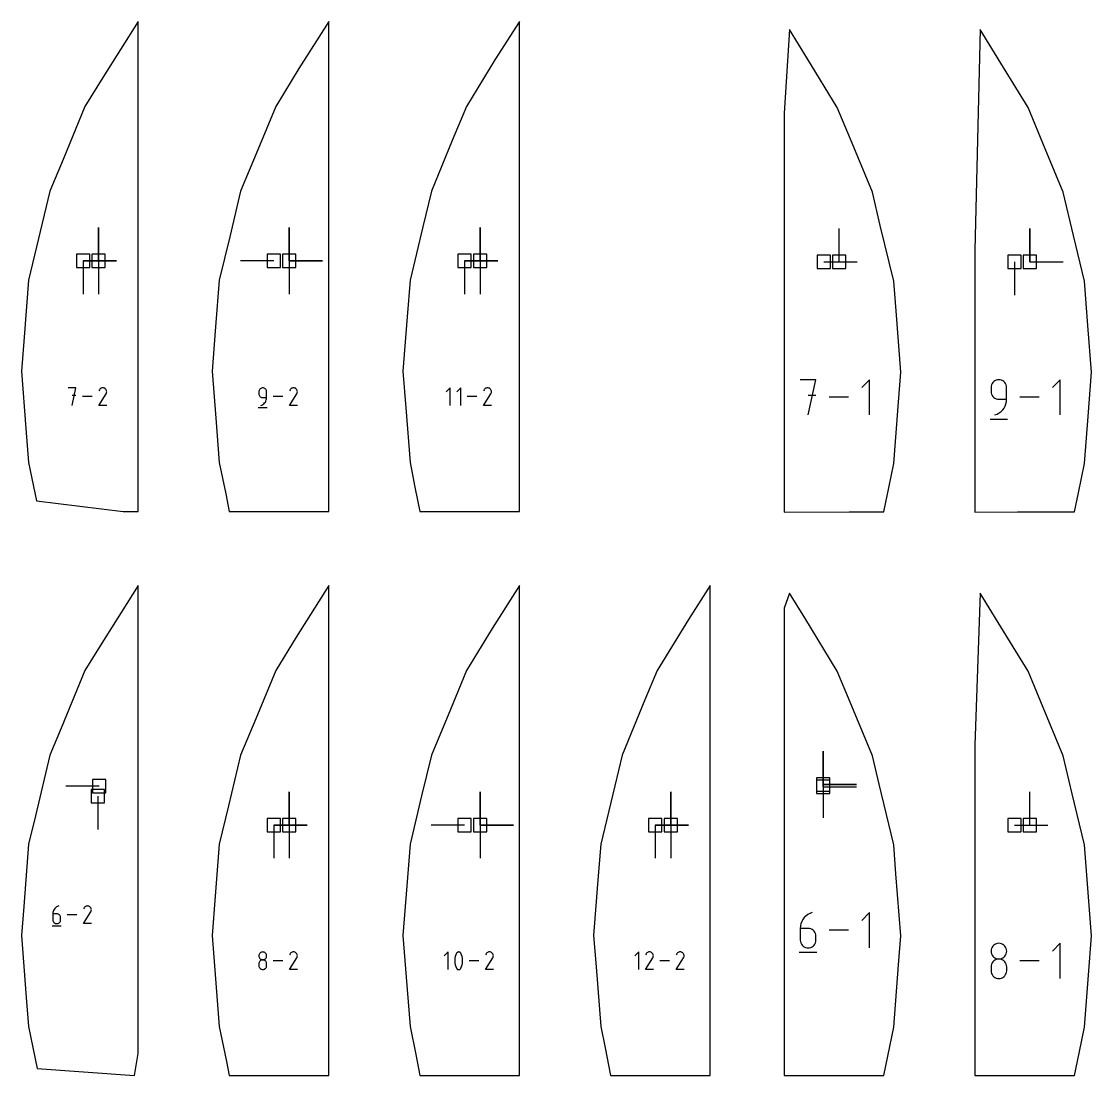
# Model space of a CAD drawing. Extents: x 0 to 800, y 0 to 1000.
# Drawn here: x 547.33 to 593.2, y 835.03 to 880.23 of the extents above; entities that cross this region are included whole.
import ezdxf

# ---------------------------------------------------------------- set-up
doc = ezdxf.new("R2010")
doc.units = 0
doc.header["$MEASUREMENT"] = 0
for name, color, linetype in [('annotation', 7, 'Continuous'), ('boundary', 7, 'Continuous'), ('hole', 7, 'Continuous')]:
    doc.layers.add(name, color=color, linetype=linetype)

msp = doc.modelspace()

# ---------------------------------------------------------------- linework, layer by layer
at = {"layer": 'annotation', "color": 1}
for p, q in [((550.635889, 869.961168), (550.635889, 871.389918)), ((550.635889, 869.961168), (550.635889, 871.389918)), ((550.635889, 871.389918), (550.635889, 869.961168)), ((558.81089, 869.961168), (558.81089, 871.389918)), ((558.81089, 869.961168), (558.81089, 871.389918)), ((558.81089, 871.389918), (558.81089, 869.961168)), ((558.81089, 869.961168), (558.81089, 871.389918)), ((558.81089, 871.389918), (558.81089, 869.961168)), ((566.985891, 869.961168), (566.985891, 871.389918)), ((566.985891, 869.961168), (566.985891, 871.389918)), ((566.985891, 871.389918), (566.985891, 869.961168)), ((582.383392, 869.926345), (582.383392, 871.355095)), ((590.558393, 869.926345), (590.558393, 871.355095)), ((590.558393, 869.926345), (590.558393, 871.355095)), ((590.558393, 871.355095), (590.558393, 869.926345)), ((549.969639, 869.961168), (551.398389, 869.961168)), ((549.969639, 869.961168), (551.398389, 869.961168)), ((551.398389, 869.961168), (549.969639, 869.961168)), ((549.969639, 869.961168), (549.969639, 868.532418)), ((550.635889, 869.961168), (550.635889, 868.532418)), ((558.14464, 869.961168), (556.71589, 869.961168)), ((558.81089, 869.961168), (560.23964, 869.961168)), ((558.81089, 869.961168), (560.23964, 869.961168)), ((560.23964, 869.961168), (558.81089, 869.961168)), ((558.81089, 869.961168), (558.81089, 868.532418)), ((566.31964, 869.961168), (567.74839, 869.961168)), ((566.31964, 869.961168), (567.74839, 869.961168)), ((567.74839, 869.961168), (566.31964, 869.961168)), ((566.31964, 869.961168), (566.31964, 868.532418)), ((566.985891, 869.961168), (566.985891, 868.532418)), ((581.717142, 869.926345), (583.145892, 869.926345)), ((589.892142, 869.926345), (589.892142, 868.497595)), ((590.558393, 869.926345), (591.987143, 869.926345)), ((581.386359, 864.868021), (580.714258, 864.868021)), ((581.050356, 863.356625), (581.386359, 864.868021)), ((583.682408, 864.868021), (583.346406, 864.531924)), ((583.682408, 863.356625), (583.682408, 864.868021)), ((588.968686, 864.748412), (588.935537, 864.7015)), ((589.009166, 864.788932), (588.968686, 864.748412)), ((589.05602, 864.822105), (589.009166, 864.788932)), ((589.108291, 864.846979), (589.05602, 864.822105)), ((589.165024, 864.862602), (589.108291, 864.846979)), ((589.225262, 864.868021), (589.165024, 864.862602)), ((589.285625, 864.862602), (589.225262, 864.868021)), ((589.225262, 864.868021), (589.225262, 864.868021)), ((589.342424, 864.846979), (589.285625, 864.862602)), ((589.394715, 864.822105), (589.342424, 864.846979)), ((589.441553, 864.788932), (589.394715, 864.822105)), ((589.481993, 864.748412), (589.441553, 864.788932)), ((589.515092, 864.7015), (589.481993, 864.748412)), ((591.856983, 864.868021), (591.52098, 864.531924)), ((591.856983, 863.356625), (591.856983, 864.868021)), ((549.664379, 864.519247), (549.327957, 864.519247)), ((549.496191, 863.762713), (549.664379, 864.519247)), ((550.668055, 864.435123), (550.645994, 864.392804)), ((550.685563, 864.459949), (550.668055, 864.435123)), ((550.706567, 864.480673), (550.685563, 864.459949)), ((550.730431, 864.497128), (550.706567, 864.480673)), ((550.756515, 864.50915), (550.730431, 864.497128)), ((550.784179, 864.516572), (550.756515, 864.50915)), ((550.812786, 864.519228), (550.784179, 864.516572)), ((550.841696, 864.516952), (550.812786, 864.519228)), ((550.870271, 864.509579), (550.841696, 864.516952)), ((550.897871, 864.496942), (550.870271, 864.509579)), ((550.922557, 864.479413), (550.897871, 864.496942)), ((550.897871, 864.496942), (550.897871, 864.496942)), ((550.943197, 864.458378), (550.922557, 864.479413)), ((550.959608, 864.434482), (550.943197, 864.458378)), ((550.958979, 864.267126), (550.971798, 864.29465)), ((550.971606, 864.408369), (550.959608, 864.434482)), ((550.979007, 864.380685), (550.971606, 864.408369)), ((550.971798, 864.29465), (550.979287, 864.323181)), ((550.981629, 864.352074), (550.979007, 864.380685)), ((550.979287, 864.323181), (550.981629, 864.352074)), ((557.50586, 864.381235), (557.503147, 864.351012)), ((557.503147, 864.351012), (557.503147, 864.266895)), ((557.513678, 864.409688), (557.50586, 864.381235)), ((557.526122, 864.435894), (557.513678, 864.409688)), ((557.542715, 864.459376), (557.526122, 864.435894)), ((557.562977, 864.479658), (557.542715, 864.459376)), ((557.58643, 864.496263), (557.562977, 864.479658)), ((557.612595, 864.508714), (557.58643, 864.496263)), ((557.640992, 864.516534), (557.612595, 864.508714)), ((557.671145, 864.519247), (557.640992, 864.516534)), ((557.701359, 864.516534), (557.671145, 864.519247)), ((557.671145, 864.519247), (557.671145, 864.519247)), ((557.72979, 864.508714), (557.701359, 864.516534)), ((557.755965, 864.496263), (557.72979, 864.508714)), ((557.77941, 864.479658), (557.755965, 864.496263)), ((557.799652, 864.459376), (557.77941, 864.479658)), ((557.81622, 864.435894), (557.799652, 864.459376)), ((557.828639, 864.409688), (557.81622, 864.435894)), ((557.836438, 864.381235), (557.828639, 864.409688)), ((557.839142, 864.351012), (557.836438, 864.381235)), ((557.839142, 864.098708), (557.839142, 864.351012)), ((557.839142, 864.351012), (557.839142, 864.351012)), ((558.842842, 864.435123), (558.820781, 864.392804)), ((558.86035, 864.459949), (558.842842, 864.435123)), ((558.881355, 864.480673), (558.86035, 864.459949)), ((558.905218, 864.497128), (558.881355, 864.480673)), ((558.931302, 864.50915), (558.905218, 864.497128)), ((558.958966, 864.516572), (558.931302, 864.50915)), ((558.987573, 864.519228), (558.958966, 864.516572)), ((559.016483, 864.516952), (558.987573, 864.519228)), ((559.045058, 864.509579), (559.016483, 864.516952)), ((559.072659, 864.496942), (559.045058, 864.509579)), ((559.097344, 864.479413), (559.072659, 864.496942)), ((559.072659, 864.496942), (559.072659, 864.496942)), ((559.117984, 864.458378), (559.097344, 864.479413)), ((559.134395, 864.434482), (559.117984, 864.458378)), ((559.133766, 864.267126), (559.146585, 864.29465)), ((559.146393, 864.408369), (559.134395, 864.434482)), ((559.153794, 864.380685), (559.146393, 864.408369)), ((559.146585, 864.29465), (559.154074, 864.323181)), ((559.156416, 864.352074), (559.153794, 864.380685)), ((559.154074, 864.323181), (559.156416, 864.352074)), ((565.704366, 864.519247), (565.536179, 864.351012)), ((565.704366, 863.762713), (565.704366, 864.519247)), ((566.156254, 864.519247), (565.988067, 864.351012)), ((566.156254, 863.762713), (566.156254, 864.519247)), ((567.159883, 864.435123), (567.137822, 864.392804)), ((567.17739, 864.459949), (567.159883, 864.435123)), ((567.198395, 864.480673), (567.17739, 864.459949)), ((567.222259, 864.497128), (567.198395, 864.480673)), ((567.248342, 864.50915), (567.222259, 864.497128)), ((567.276007, 864.516572), (567.248342, 864.50915)), ((567.304614, 864.519228), (567.276007, 864.516572)), ((567.333524, 864.516952), (567.304614, 864.519228)), ((567.362099, 864.509579), (567.333524, 864.516952)), ((567.389699, 864.496942), (567.362099, 864.509579)), ((567.414385, 864.479413), (567.389699, 864.496942)), ((567.389699, 864.496942), (567.389699, 864.496942)), ((567.435025, 864.458378), (567.414385, 864.479413)), ((567.451435, 864.434482), (567.435025, 864.458378)), ((567.450806, 864.267126), (567.463626, 864.29465)), ((567.463433, 864.408369), (567.451435, 864.434482)), ((567.470835, 864.380685), (567.463433, 864.408369)), ((567.463626, 864.29465), (567.471114, 864.323181)), ((567.473456, 864.352074), (567.470835, 864.380685)), ((567.471114, 864.323181), (567.473456, 864.352074)), ((588.895057, 864.592303), (588.889638, 864.531924)), ((588.889638, 864.531924), (588.889638, 864.363875)), ((588.889638, 864.363875), (588.889638, 864.363875)), ((588.889638, 864.363875), (588.895057, 864.303499)), ((588.910676, 864.649146), (588.895057, 864.592303)), ((588.895057, 864.303499), (588.910676, 864.246665)), ((588.935537, 864.7015), (588.910676, 864.649146)), ((589.539903, 864.649146), (589.515092, 864.7015)), ((589.555482, 864.592303), (589.539903, 864.649146)), ((589.560885, 864.531924), (589.555482, 864.592303)), ((589.560885, 864.027872), (589.560885, 864.531924)), ((589.560885, 864.531924), (589.560885, 864.531924)), ((549.664379, 864.18235), (549.496191, 864.18235)), ((550.361833, 864.14098), (549.948174, 864.14098)), ((550.64552, 863.762707), (550.95599, 864.262524)), ((550.95599, 864.262524), (550.956361, 864.262983)), ((550.95599, 864.262524), (550.95599, 864.262524)), ((550.956361, 864.262983), (550.956717, 864.263446)), ((550.956717, 864.263446), (550.95706, 864.263917)), ((550.95706, 864.263917), (550.957392, 864.2644)), ((550.957392, 864.2644), (550.957717, 864.264898)), ((550.957717, 864.264898), (550.958035, 864.265416)), ((550.958035, 864.265416), (550.95835, 864.265957)), ((550.95835, 864.265957), (550.958664, 864.266526)), ((550.958664, 864.266526), (550.958979, 864.267126)), ((550.958979, 864.267126), (550.958979, 864.267126)), ((557.503147, 864.266895), (557.503147, 864.266895)), ((557.503147, 864.266895), (557.50586, 864.236673)), ((557.50586, 864.236673), (557.513678, 864.208225)), ((557.513678, 864.208225), (557.526122, 864.182025)), ((557.526122, 864.182025), (557.542715, 864.15855)), ((557.542715, 864.15855), (557.562977, 864.138276)), ((557.562977, 864.138276), (557.58643, 864.121679)), ((557.58643, 864.121679), (557.612595, 864.109234)), ((557.612595, 864.109234), (557.640992, 864.101419)), ((557.640992, 864.101419), (557.671145, 864.098708)), ((557.671145, 864.098708), (557.839142, 864.098708)), ((557.679214, 863.804815), (557.71891, 863.834693)), ((557.71891, 863.834693), (557.753749, 863.869635)), ((557.753749, 863.869635), (557.783275, 863.909023)), ((557.783275, 863.909023), (557.807033, 863.952241)), ((557.807033, 863.952241), (557.824568, 863.998672)), ((557.824568, 863.998672), (557.835423, 864.0477)), ((557.835423, 864.0477), (557.839142, 864.098708)), ((558.536621, 864.14098), (558.122961, 864.14098)), ((558.820307, 863.762707), (559.130777, 864.262524)), ((559.130777, 864.262524), (559.131148, 864.262983)), ((559.130777, 864.262524), (559.130777, 864.262524)), ((559.131148, 864.262983), (559.131504, 864.263446)), ((559.131504, 864.263446), (559.131847, 864.263917)), ((559.131847, 864.263917), (559.132179, 864.2644)), ((559.132179, 864.2644), (559.132504, 864.264898)), ((559.132504, 864.264898), (559.132822, 864.265416)), ((559.132822, 864.265416), (559.133137, 864.265957)), ((559.133137, 864.265957), (559.133451, 864.266526)), ((559.133451, 864.266526), (559.133766, 864.267126)), ((559.133766, 864.267126), (559.133766, 864.267126)), ((566.853661, 864.14098), (566.440001, 864.14098)), ((567.137347, 863.762707), (567.447817, 864.262524)), ((567.447817, 864.262524), (567.448189, 864.262983)), ((567.447817, 864.262524), (567.447817, 864.262524)), ((567.448189, 864.262983), (567.448544, 864.263446)), ((567.448544, 864.263446), (567.448887, 864.263917)), ((567.448887, 864.263917), (567.44922, 864.2644)), ((567.44922, 864.2644), (567.449544, 864.264898)), ((567.449544, 864.264898), (567.449863, 864.265416)), ((567.449863, 864.265416), (567.450178, 864.265957)), ((567.450178, 864.265957), (567.450491, 864.266526)), ((567.450491, 864.266526), (567.450806, 864.267126)), ((567.450806, 864.267126), (567.450806, 864.267126)), ((581.386359, 864.194973), (581.050356, 864.194973)), ((582.779727, 864.112323), (581.953322, 864.112323)), ((588.910676, 864.246665), (588.935537, 864.194324)), ((588.935537, 864.194324), (588.968686, 864.147426)), ((588.968686, 864.147426), (589.009166, 864.106923)), ((589.009166, 864.106923), (589.05602, 864.073765)), ((589.05602, 864.073765), (589.108291, 864.048903)), ((589.108291, 864.048903), (589.165024, 864.033289)), ((589.165024, 864.033289), (589.225262, 864.027872)), ((589.225262, 864.027872), (589.560885, 864.027872)), ((589.496739, 863.735262), (589.531769, 863.828022)), ((589.531769, 863.828022), (589.553455, 863.925969)), ((589.553455, 863.925969), (589.560885, 864.027872)), ((590.954301, 864.112323), (590.127896, 864.112323)), ((550.981514, 863.762707), (550.64552, 863.762707)), ((557.482154, 863.668146), (557.86042, 863.668146)), ((557.587075, 863.762713), (557.635117, 863.780616)), ((557.587075, 863.762713), (557.587075, 863.762713)), ((557.635117, 863.780616), (557.679214, 863.804815)), ((559.156301, 863.762707), (558.820307, 863.762707)), ((567.473342, 863.762707), (567.137347, 863.762707)), ((589.057308, 863.356625), (589.153286, 863.392392)), ((589.153286, 863.392392), (589.241383, 863.440736)), ((589.241383, 863.440736), (589.320686, 863.500427)), ((589.320686, 863.500427), (589.390287, 863.570233)), ((589.390287, 863.570233), (589.449275, 863.648922)), ((589.449275, 863.648922), (589.496739, 863.735262)), ((588.847697, 863.167701), (589.603395, 863.167701)), ((589.057308, 863.356625), (589.057308, 863.356625)), ((581.693392, 847.511726), (581.693392, 848.940476)), ((581.693392, 847.511726), (581.693392, 848.940476)), ((581.693392, 848.940476), (581.693392, 847.511726)), ((581.693392, 847.511726), (581.693392, 848.940476)), ((581.693392, 848.940476), (581.693392, 847.511726)), ((581.693392, 847.416476), (581.693392, 848.845226)), ((581.693392, 847.416476), (581.693392, 848.845226)), ((581.693392, 848.845226), (581.693392, 847.416476)), ((550.659639, 847.439692), (549.230889, 847.439692)), ((581.693392, 847.511726), (583.122142, 847.511726)), ((581.693392, 847.511726), (583.122142, 847.511726)), ((583.122142, 847.511726), (581.693392, 847.511726)), ((581.693392, 847.511726), (581.693392, 846.082976)), ((581.693392, 847.416476), (583.122142, 847.416476)), ((550.607014, 847.011067), (550.607014, 845.582317)), ((558.81089, 845.773442), (558.81089, 847.202192)), ((558.81089, 845.773442), (558.81089, 847.202192)), ((558.81089, 847.202192), (558.81089, 845.773442)), ((566.985891, 845.773442), (566.985891, 847.202192)), ((566.985891, 845.773442), (566.985891, 847.202192)), ((566.985891, 847.202192), (566.985891, 845.773442)), ((566.985891, 845.773442), (566.985891, 847.202192)), ((566.985891, 847.202192), (566.985891, 845.773442)), ((575.160891, 845.773442), (575.160891, 847.202192)), ((575.160891, 845.773442), (575.160891, 847.202192)), ((575.160891, 847.202192), (575.160891, 845.773442)), ((590.558393, 845.761834), (590.558393, 847.190584)), ((558.14464, 845.773442), (558.144639, 844.344692)), ((558.14464, 845.773442), (559.57339, 845.773442)), ((558.14464, 845.773442), (559.57339, 845.773442)), ((559.57339, 845.773442), (558.14464, 845.773442)), ((558.81089, 845.773442), (558.81089, 844.344692)), ((566.31964, 845.773442), (564.89089, 845.773442)), ((566.985891, 845.773442), (568.414641, 845.773442)), ((566.985891, 845.773442), (568.414641, 845.773442)), ((568.414641, 845.773442), (566.985891, 845.773442)), ((566.985891, 845.773442), (566.985891, 844.344692)), ((574.494641, 845.773442), (575.923391, 845.773442)), ((574.494641, 845.773442), (575.923391, 845.773442)), ((575.923391, 845.773442), (574.494641, 845.773442)), ((574.494641, 845.773442), (574.494641, 844.344692)), ((575.160891, 845.773442), (575.160891, 844.344692)), ((589.892142, 845.761834), (591.320892, 845.761834)), ((548.875706, 842.283616), (548.831543, 842.259303)), ((548.923833, 842.301661), (548.875706, 842.283616)), ((548.923833, 842.301661), (548.923833, 842.301661)), ((550.073504, 842.279542), (550.049641, 842.263086)), ((550.099588, 842.291564), (550.073504, 842.279542)), ((550.127252, 842.298986), (550.099588, 842.291564)), ((550.155859, 842.301642), (550.127252, 842.298986)), ((550.184769, 842.299366), (550.155859, 842.301642)), ((550.213344, 842.291993), (550.184769, 842.299366)), ((550.240945, 842.279356), (550.213344, 842.291993)), ((550.26563, 842.261827), (550.240945, 842.279356)), ((550.240945, 842.279356), (550.240945, 842.279356)), ((548.675201, 842.0159), (548.671481, 841.964764)), ((548.671481, 841.964764), (548.671481, 841.713314)), ((548.839478, 841.964764), (548.671481, 841.964764)), ((548.686058, 842.065031), (548.675201, 842.0159)), ((548.7036, 842.111549), (548.686058, 842.065031)), ((548.727373, 842.154844), (548.7036, 842.111549)), ((548.756923, 842.194308), (548.727373, 842.154844)), ((548.791797, 842.22933), (548.756923, 842.194308)), ((548.831543, 842.259303), (548.791797, 842.22933)), ((548.869693, 841.962068), (548.839478, 841.964764)), ((548.898124, 841.954291), (548.869693, 841.962068)), ((548.924298, 841.941904), (548.898124, 841.954291)), ((548.947743, 841.925374), (548.924298, 841.941904)), ((548.967986, 841.90517), (548.947743, 841.925374)), ((548.984553, 841.881763), (548.967986, 841.90517)), ((548.996973, 841.85562), (548.984553, 841.881763)), ((549.004771, 841.827211), (548.996973, 841.85562)), ((549.007476, 841.797004), (549.004771, 841.827211)), ((549.704907, 841.923394), (549.291247, 841.923394)), ((549.988593, 841.545121), (550.299063, 842.044938)), ((550.011128, 842.217537), (549.989067, 842.175217)), ((550.028636, 842.242363), (550.011128, 842.217537)), ((550.049641, 842.263086), (550.028636, 842.242363)), ((550.28627, 842.240792), (550.26563, 842.261827)), ((550.302681, 842.216896), (550.28627, 842.240792)), ((550.299063, 842.044938), (550.299434, 842.045397)), ((550.299063, 842.044938), (550.299063, 842.044938)), ((550.299434, 842.045397), (550.29979, 842.04586)), ((550.29979, 842.04586), (550.300133, 842.046331)), ((550.300133, 842.046331), (550.300465, 842.046814)), ((550.300465, 842.046814), (550.30079, 842.047312)), ((550.30079, 842.047312), (550.301108, 842.04783)), ((550.301108, 842.04783), (550.301423, 842.048371)), ((550.301423, 842.048371), (550.301737, 842.04894)), ((550.301737, 842.04894), (550.302052, 842.04954)), ((550.302052, 842.04954), (550.314871, 842.077064)), ((550.302052, 842.04954), (550.302052, 842.04954)), ((550.314679, 842.190783), (550.302681, 842.216896)), ((550.32208, 842.163099), (550.314679, 842.190783)), ((550.314871, 842.077064), (550.32236, 842.105595)), ((550.324702, 842.134488), (550.32208, 842.163099)), ((550.32236, 842.105595), (550.324702, 842.134488)), ((580.9551, 841.870986), (580.885428, 841.801018)), ((581.034503, 841.930864), (580.9551, 841.870986)), ((581.122731, 841.979437), (581.034503, 841.930864)), ((581.218879, 842.015486), (581.122731, 841.979437)), ((581.218879, 842.015486), (581.218879, 842.015486)), ((583.681982, 842.015486), (583.345979, 841.679389)), ((583.681982, 840.504091), (583.681982, 842.015486)), ((548.65044, 841.45056), (549.028706, 841.45056)), ((548.671481, 841.713314), (548.671481, 841.713314)), ((548.671481, 841.713314), (548.674193, 841.683093)), ((548.674193, 841.683093), (548.682011, 841.654644)), ((548.682011, 841.654644), (548.694456, 841.628445)), ((548.694456, 841.628445), (548.711048, 841.60497)), ((548.711048, 841.60497), (548.731311, 841.584695)), ((548.731311, 841.584695), (548.754763, 841.568098)), ((548.754763, 841.568098), (548.780928, 841.555654)), ((548.780928, 841.555654), (548.809326, 841.547838)), ((548.809326, 841.547838), (548.839478, 841.545127)), ((548.839478, 841.545127), (548.869693, 841.547838)), ((548.839478, 841.545127), (548.839478, 841.545127)), ((548.869693, 841.547838), (548.898124, 841.555654)), ((548.898124, 841.555654), (548.924298, 841.568098)), ((548.924298, 841.568098), (548.947743, 841.584695)), ((548.947743, 841.584695), (548.967986, 841.60497)), ((548.967986, 841.60497), (548.984553, 841.628445)), ((548.984553, 841.628445), (548.996973, 841.654644)), ((548.996973, 841.654644), (549.004771, 841.683093)), ((549.004771, 841.683093), (549.007476, 841.713314)), ((549.007476, 841.713314), (549.007476, 841.797004)), ((549.007476, 841.797004), (549.007476, 841.797004)), ((550.324587, 841.545121), (549.988593, 841.545121)), ((580.722164, 841.444597), (580.714732, 841.342439)), ((580.743855, 841.542751), (580.722164, 841.444597)), ((580.7789, 841.635684), (580.743855, 841.542751)), ((580.826393, 841.722179), (580.7789, 841.635684)), ((580.885428, 841.801018), (580.826393, 841.722179)), ((580.714732, 841.342439), (580.714732, 840.840093)), ((581.050356, 841.342439), (580.714732, 841.342439)), ((581.110719, 841.337052), (581.050356, 841.342439)), ((581.167518, 841.321516), (581.110719, 841.337052)), ((581.219809, 841.296768), (581.167518, 841.321516)), ((581.266647, 841.263744), (581.219809, 841.296768)), ((581.307087, 841.223382), (581.266647, 841.263744)), ((581.340186, 841.176619), (581.307087, 841.223382)), ((581.364997, 841.124391), (581.340186, 841.176619)), ((581.380576, 841.067635), (581.364997, 841.124391)), ((581.385979, 841.007289), (581.380576, 841.067635)), ((581.385979, 840.840093), (581.385979, 841.007289)), ((581.385979, 841.007289), (581.385979, 841.007289)), ((582.7793, 841.259789), (581.952895, 841.259789)), ((580.714732, 840.840093), (580.714732, 840.840093)), ((580.714732, 840.840093), (580.720151, 840.779718)), ((580.720151, 840.779718), (580.73577, 840.722884)), ((580.73577, 840.722884), (580.760632, 840.670542)), ((580.760632, 840.670542), (580.79378, 840.623644)), ((580.79378, 840.623644), (580.83426, 840.583141)), ((580.83426, 840.583141), (580.881114, 840.549983)), ((580.881114, 840.549983), (580.933385, 840.525121)), ((580.933385, 840.525121), (580.990118, 840.509507)), ((580.990118, 840.509507), (581.050356, 840.504091)), ((581.050356, 840.504091), (581.110719, 840.509507)), ((581.050356, 840.504091), (581.050356, 840.504091)), ((581.110719, 840.509507), (581.167518, 840.525121)), ((581.167518, 840.525121), (581.219809, 840.549983)), ((581.219809, 840.549983), (581.266647, 840.583141)), ((581.266647, 840.583141), (581.307087, 840.623644)), ((581.307087, 840.623644), (581.340186, 840.670542)), ((581.340186, 840.670542), (581.364997, 840.722884)), ((581.364997, 840.722884), (581.380576, 840.779718)), ((581.380576, 840.779718), (581.385979, 840.840093)), ((588.910759, 840.483233), (588.895149, 840.42661)), ((588.935611, 840.535422), (588.910759, 840.483233)), ((588.96875, 840.582216), (588.935611, 840.535422)), ((589.009222, 840.622656), (588.96875, 840.582216)), ((589.056072, 840.655781), (589.009222, 840.622656)), ((589.108348, 840.680631), (589.056072, 840.655781)), ((589.165094, 840.696245), (589.108348, 840.680631)), ((589.225357, 840.701663), (589.165094, 840.696245)), ((589.285619, 840.696245), (589.225357, 840.701663)), ((589.225357, 840.701663), (589.225357, 840.701663)), ((589.342366, 840.680631), (589.285619, 840.696245)), ((589.394641, 840.655781), (589.342366, 840.680631)), ((589.441492, 840.622656), (589.394641, 840.655781)), ((589.481963, 840.582216), (589.441492, 840.622656)), ((589.515102, 840.535422), (589.481963, 840.582216)), ((589.539954, 840.483233), (589.515102, 840.535422)), ((589.555565, 840.42661), (589.539954, 840.483233)), ((591.856983, 840.703511), (591.52098, 840.367413)), ((591.856983, 839.192115), (591.856983, 840.703511)), ((557.505906, 840.192917), (557.503195, 840.162835)), ((557.503195, 840.162835), (557.503195, 840.162835)), ((557.503195, 840.162835), (557.505907, 840.132612)), ((557.51372, 840.22126), (557.505906, 840.192917)), ((557.505907, 840.132612), (557.513725, 840.104159)), ((557.526159, 840.247383), (557.51372, 840.22126)), ((557.513725, 840.104159), (557.52617, 840.077953)), ((557.542747, 840.270806), (557.526159, 840.247383)), ((557.52617, 840.077953), (557.542763, 840.054471)), ((557.563005, 840.291048), (557.542747, 840.270806)), ((557.542763, 840.054471), (557.563025, 840.034189)), ((557.586456, 840.307629), (557.563005, 840.291048)), ((557.586456, 839.971619), (557.563005, 839.955016)), ((557.563025, 840.034189), (557.586477, 840.017584)), ((557.612623, 840.320068), (557.586456, 840.307629)), ((557.612623, 839.984068), (557.586456, 839.971619)), ((557.586477, 840.017584), (557.612642, 840.005133)), ((557.641027, 840.327883), (557.612623, 840.320068)), ((557.641027, 839.991888), (557.612623, 839.984068)), ((557.612642, 840.005133), (557.64104, 839.997313)), ((557.671192, 840.330595), (557.641027, 840.327883)), ((557.671192, 839.994601), (557.641027, 839.991888)), ((557.64104, 839.997313), (557.671192, 839.994601)), ((557.701357, 840.327883), (557.671192, 840.330595)), ((557.671192, 840.330595), (557.671192, 840.330595)), ((557.671192, 839.994601), (557.701344, 839.997313)), ((557.701357, 839.991889), (557.671192, 839.994601)), ((557.671192, 839.994601), (557.671192, 839.994601)), ((557.671192, 839.994601), (557.671192, 839.994601)), ((557.701344, 839.997313), (557.729742, 840.005133)), ((557.729761, 840.320068), (557.701357, 840.327883)), ((557.729761, 839.984074), (557.701357, 839.991889)), ((557.729742, 840.005133), (557.755907, 840.017584)), ((557.755928, 840.307629), (557.729761, 840.320068)), ((557.755928, 839.971629), (557.729761, 839.984074)), ((557.755907, 840.017584), (557.77936, 840.034189)), ((557.779379, 840.291048), (557.755928, 840.307629)), ((557.779379, 839.955032), (557.755928, 839.971629)), ((557.77936, 840.034189), (557.799622, 840.054471)), ((557.799637, 840.270806), (557.779379, 840.291048)), ((557.799622, 840.054471), (557.816215, 840.077953)), ((557.816225, 840.247383), (557.799637, 840.270806)), ((557.816215, 840.077953), (557.828659, 840.104159)), ((557.828665, 840.22126), (557.816225, 840.247383)), ((557.828659, 840.104159), (557.836477, 840.132612)), ((557.836479, 840.192917), (557.828665, 840.22126)), ((557.836477, 840.132612), (557.83919, 840.162835)), ((557.83919, 840.162835), (557.836479, 840.192917)), ((557.83919, 840.162835), (557.83919, 840.162835)), ((558.820307, 839.57498), (559.130777, 840.074798)), ((558.842842, 840.247397), (558.820781, 840.205077)), ((558.86035, 840.272223), (558.842842, 840.247397)), ((558.881355, 840.292946), (558.86035, 840.272223)), ((558.905218, 840.309402), (558.881355, 840.292946)), ((558.931302, 840.321424), (558.905218, 840.309402)), ((558.958966, 840.328846), (558.931302, 840.321424)), ((558.987573, 840.331502), (558.958966, 840.328846)), ((559.016483, 840.329226), (558.987573, 840.331502)), ((559.045058, 840.321853), (559.016483, 840.329226)), ((559.072659, 840.309216), (559.045058, 840.321853)), ((559.097344, 840.291687), (559.072659, 840.309216)), ((559.072659, 840.309216), (559.072659, 840.309216)), ((559.117984, 840.270652), (559.097344, 840.291687)), ((559.134395, 840.246756), (559.117984, 840.270652)), ((559.130777, 840.074798), (559.131148, 840.075257)), ((559.130777, 840.074798), (559.130777, 840.074798)), ((559.131148, 840.075257), (559.131504, 840.07572)), ((559.131504, 840.07572), (559.131847, 840.076191)), ((559.131847, 840.076191), (559.132179, 840.076674)), ((559.132179, 840.076674), (559.132504, 840.077172)), ((559.132504, 840.077172), (559.132822, 840.07769)), ((559.132822, 840.07769), (559.133137, 840.078231)), ((559.133137, 840.078231), (559.133451, 840.0788)), ((559.133451, 840.0788), (559.133766, 840.0794)), ((559.133766, 840.0794), (559.146585, 840.106924)), ((559.133766, 840.0794), (559.133766, 840.0794)), ((559.146393, 840.220643), (559.134395, 840.246756)), ((559.153794, 840.192959), (559.146393, 840.220643)), ((559.146585, 840.106924), (559.154074, 840.135455)), ((559.156416, 840.164348), (559.153794, 840.192959)), ((559.154074, 840.135455), (559.156416, 840.164348)), ((565.621205, 840.33152), (565.453018, 840.163286)), ((565.621205, 839.574987), (565.621205, 840.33152)), ((565.912189, 840.06165), (565.904939, 839.989198)), ((565.904939, 839.989198), (565.904939, 839.916447)), ((565.926689, 840.133243), (565.912189, 840.06165)), ((565.948439, 840.203418), (565.926689, 840.133243)), ((565.977439, 840.271615), (565.948439, 840.203418)), ((565.987205, 840.287855), (565.977439, 840.271615)), ((565.977439, 840.271615), (565.977439, 840.271615)), ((565.999376, 840.301695), (565.987205, 840.287855)), ((566.013549, 840.313), (565.999376, 840.301695)), ((566.029321, 840.321636), (566.013549, 840.313)), ((566.046289, 840.32747), (566.029321, 840.321636)), ((566.06405, 840.330368), (566.046289, 840.32747)), ((566.082201, 840.330195), (566.06405, 840.330368)), ((566.100339, 840.326818), (566.082201, 840.330195)), ((566.118062, 840.320102), (566.100339, 840.326818)), ((566.124846, 840.316537), (566.118062, 840.320102)), ((566.118062, 840.320102), (566.118062, 840.320102)), ((566.131356, 840.312442), (566.124846, 840.316537)), ((566.137561, 840.30785), (566.131356, 840.312442)), ((566.143428, 840.302792), (566.137561, 840.30785)), ((566.148926, 840.297302), (566.143428, 840.302792)), ((566.154024, 840.291411), (566.148926, 840.297302)), ((566.158689, 840.285153), (566.154024, 840.291411)), ((566.162891, 840.278559), (566.158689, 840.285153)), ((566.166596, 840.271663), (566.162891, 840.278559)), ((566.195737, 840.203325), (566.166596, 840.271663)), ((566.166596, 840.271663), (566.166596, 840.271663)), ((566.217593, 840.133044), (566.195737, 840.203325)), ((566.232163, 840.061381), (566.217593, 840.133044)), ((566.239449, 839.988894), (566.232163, 840.061381)), ((566.239449, 839.916143), (566.239449, 839.988894)), ((567.220509, 839.57498), (567.530979, 840.074798)), ((567.243044, 840.247397), (567.220983, 840.205077)), ((567.260552, 840.272223), (567.243044, 840.247397)), ((567.281557, 840.292946), (567.260552, 840.272223)), ((567.30542, 840.309402), (567.281557, 840.292946)), ((567.331504, 840.321424), (567.30542, 840.309402)), ((567.359168, 840.328846), (567.331504, 840.321424)), ((567.387775, 840.331502), (567.359168, 840.328846)), ((567.416685, 840.329226), (567.387775, 840.331502)), ((567.44526, 840.321853), (567.416685, 840.329226)), ((567.472861, 840.309216), (567.44526, 840.321853)), ((567.497546, 840.291687), (567.472861, 840.309216)), ((567.472861, 840.309216), (567.472861, 840.309216)), ((567.518186, 840.270652), (567.497546, 840.291687)), ((567.534597, 840.246756), (567.518186, 840.270652)), ((567.530979, 840.074798), (567.53135, 840.075257)), ((567.530979, 840.074798), (567.530979, 840.074798)), ((567.53135, 840.075257), (567.531706, 840.07572)), ((567.531706, 840.07572), (567.532049, 840.076191)), ((567.532049, 840.076191), (567.532381, 840.076674)), ((567.532381, 840.076674), (567.532706, 840.077172)), ((567.532706, 840.077172), (567.533024, 840.07769)), ((567.533024, 840.07769), (567.533339, 840.078231)), ((567.533339, 840.078231), (567.533653, 840.0788)), ((567.533653, 840.0788), (567.533968, 840.0794)), ((567.533968, 840.0794), (567.546787, 840.106924)), ((567.533968, 840.0794), (567.533968, 840.0794)), ((567.546595, 840.220643), (567.534597, 840.246756)), ((567.553996, 840.192959), (567.546595, 840.220643)), ((567.546787, 840.106924), (567.554276, 840.135455)), ((567.556618, 840.164348), (567.553996, 840.192959)), ((567.554276, 840.135455), (567.556618, 840.164348)), ((573.795406, 840.33152), (573.627219, 840.163286)), ((573.795406, 839.574987), (573.795406, 840.33152)), ((574.07914, 839.57498), (574.38961, 840.074798)), ((574.101675, 840.247397), (574.079614, 840.205077)), ((574.119183, 840.272223), (574.101675, 840.247397)), ((574.140188, 840.292946), (574.119183, 840.272223)), ((574.164051, 840.309402), (574.140188, 840.292946)), ((574.190135, 840.321424), (574.164051, 840.309402)), ((574.217799, 840.328846), (574.190135, 840.321424)), ((574.246406, 840.331502), (574.217799, 840.328846)), ((574.275316, 840.329226), (574.246406, 840.331502)), ((574.303891, 840.321853), (574.275316, 840.329226)), ((574.331492, 840.309216), (574.303891, 840.321853)), ((574.356177, 840.291687), (574.331492, 840.309216)), ((574.331492, 840.309216), (574.331492, 840.309216)), ((574.376817, 840.270652), (574.356177, 840.291687)), ((574.393228, 840.246756), (574.376817, 840.270652)), ((574.38961, 840.074798), (574.389981, 840.075257)), ((574.38961, 840.074798), (574.38961, 840.074798)), ((574.389981, 840.075257), (574.390337, 840.07572)), ((574.390337, 840.07572), (574.39068, 840.076191)), ((574.39068, 840.076191), (574.391013, 840.076674)), ((574.391013, 840.076674), (574.391337, 840.077172)), ((574.391337, 840.077172), (574.391655, 840.07769)), ((574.391655, 840.07769), (574.39197, 840.078231)), ((574.39197, 840.078231), (574.392284, 840.0788)), ((574.392284, 840.0788), (574.392599, 840.0794)), ((574.392599, 840.0794), (574.405418, 840.106924)), ((574.392599, 840.0794), (574.392599, 840.0794)), ((574.405226, 840.220643), (574.393228, 840.246756)), ((574.412627, 840.192959), (574.405226, 840.220643)), ((574.405418, 840.106924), (574.412907, 840.135455)), ((574.415249, 840.164348), (574.412627, 840.192959)), ((574.412907, 840.135455), (574.415249, 840.164348)), ((575.396309, 839.57498), (575.706779, 840.074798)), ((575.418844, 840.247397), (575.396783, 840.205077)), ((575.436352, 840.272223), (575.418844, 840.247397)), ((575.457357, 840.292946), (575.436352, 840.272223)), ((575.48122, 840.309402), (575.457357, 840.292946)), ((575.507304, 840.321424), (575.48122, 840.309402)), ((575.534968, 840.328846), (575.507304, 840.321424)), ((575.563575, 840.331502), (575.534968, 840.328846)), ((575.592485, 840.329226), (575.563575, 840.331502)), ((575.62106, 840.321853), (575.592485, 840.329226)), ((575.648661, 840.309216), (575.62106, 840.321853)), ((575.673346, 840.291687), (575.648661, 840.309216)), ((575.648661, 840.309216), (575.648661, 840.309216)), ((575.693986, 840.270652), (575.673346, 840.291687)), ((575.710397, 840.246756), (575.693986, 840.270652)), ((575.706779, 840.074798), (575.70715, 840.075257)), ((575.706779, 840.074798), (575.706779, 840.074798)), ((575.70715, 840.075257), (575.707506, 840.07572)), ((575.707506, 840.07572), (575.707849, 840.076191)), ((575.707849, 840.076191), (575.708182, 840.076674)), ((575.708182, 840.076674), (575.708506, 840.077172)), ((575.708506, 840.077172), (575.708824, 840.07769)), ((575.708824, 840.07769), (575.709139, 840.078231)), ((575.709139, 840.078231), (575.709453, 840.0788)), ((575.709453, 840.0788), (575.709768, 840.0794)), ((575.709768, 840.0794), (575.722587, 840.106924)), ((575.709768, 840.0794), (575.709768, 840.0794)), ((575.722395, 840.220643), (575.710397, 840.246756)), ((575.729796, 840.192959), (575.722395, 840.220643)), ((575.722587, 840.106924), (575.730076, 840.135455)), ((575.732418, 840.164348), (575.729796, 840.192959)), ((575.730076, 840.135455), (575.732418, 840.164348)), ((580.672697, 840.315166), (581.428394, 840.315166)), ((588.895149, 840.42661), (588.889733, 840.366513)), ((588.889733, 840.366513), (588.889733, 840.366513)), ((588.889733, 840.366513), (588.895152, 840.306134)), ((588.895152, 840.306134), (588.91077, 840.249291)), ((588.91077, 840.249291), (588.935632, 840.196937)), ((588.935632, 840.196937), (588.968781, 840.150024)), ((588.968781, 840.150024), (589.009261, 840.109505)), ((589.056072, 839.984502), (589.009222, 839.951334)), ((589.009261, 840.109505), (589.056114, 840.076332)), ((589.108348, 840.009374), (589.056072, 839.984502)), ((589.056114, 840.076332), (589.108386, 840.051458)), ((589.165094, 840.024996), (589.108348, 840.009374)), ((589.108386, 840.051458), (589.165119, 840.035835)), ((589.225357, 840.030416), (589.165094, 840.024996)), ((589.165119, 840.035835), (589.225357, 840.030416)), ((589.225357, 840.030416), (589.285595, 840.035835)), ((589.285619, 840.024999), (589.225357, 840.030416)), ((589.225357, 840.030416), (589.225357, 840.030416)), ((589.225357, 840.030416), (589.225357, 840.030416)), ((589.285595, 840.035835), (589.342327, 840.051458)), ((589.342366, 840.009385), (589.285619, 840.024999)), ((589.342327, 840.051458), (589.394599, 840.076332)), ((589.394641, 839.984523), (589.342366, 840.009385)), ((589.394599, 840.076332), (589.441453, 840.109505)), ((589.441492, 839.951365), (589.394641, 839.984523)), ((589.441453, 840.109505), (589.481932, 840.150024)), ((589.481932, 840.150024), (589.515081, 840.196937)), ((589.515081, 840.196937), (589.539943, 840.249291)), ((589.539943, 840.249291), (589.555561, 840.306134)), ((589.555561, 840.306134), (589.56098, 840.366513)), ((589.56098, 840.366513), (589.555565, 840.42661)), ((589.56098, 840.366513), (589.56098, 840.366513)), ((557.505906, 839.856622), (557.503195, 839.826413)), ((557.503195, 839.826413), (557.503195, 839.742723)), ((557.503195, 839.742723), (557.503195, 839.742723)), ((557.503195, 839.742723), (557.505907, 839.712516)), ((557.51372, 839.885064), (557.505906, 839.856622)), ((557.505907, 839.712516), (557.513725, 839.684107)), ((557.526159, 839.911262), (557.51372, 839.885064)), ((557.513725, 839.684107), (557.52617, 839.657964)), ((557.542747, 839.934738), (557.526159, 839.911262)), ((557.52617, 839.657964), (557.542763, 839.634557)), ((557.563005, 839.955016), (557.542747, 839.934738)), ((557.542763, 839.634557), (557.563025, 839.614354)), ((557.563025, 839.614354), (557.586477, 839.597824)), ((557.586477, 839.597824), (557.612642, 839.585436)), ((557.612642, 839.585436), (557.64104, 839.577659)), ((557.64104, 839.577659), (557.671192, 839.574963)), ((557.671192, 839.574963), (557.701344, 839.577659)), ((557.671192, 839.574963), (557.671192, 839.574963)), ((557.701344, 839.577659), (557.729742, 839.585436)), ((557.729742, 839.585436), (557.755907, 839.597824)), ((557.755907, 839.597824), (557.77936, 839.614354)), ((557.77936, 839.614354), (557.799622, 839.634557)), ((557.799637, 839.934758), (557.779379, 839.955032)), ((557.799622, 839.634557), (557.816215, 839.657964)), ((557.816225, 839.911283), (557.799637, 839.934758)), ((557.816215, 839.657964), (557.828659, 839.684107)), ((557.828665, 839.885083), (557.816225, 839.911283)), ((557.828659, 839.684107), (557.836477, 839.712516)), ((557.836479, 839.856635), (557.828665, 839.885083)), ((557.836477, 839.712516), (557.83919, 839.742723)), ((557.83919, 839.826413), (557.836479, 839.856635)), ((557.83919, 839.742723), (557.83919, 839.826413)), ((557.83919, 839.826413), (557.83919, 839.826413)), ((558.536621, 839.953254), (558.122961, 839.953254)), ((559.156301, 839.57498), (558.820307, 839.57498)), ((565.904939, 839.916447), (565.912189, 839.843956)), ((565.912189, 839.843956), (565.926689, 839.772285)), ((565.926689, 839.772285), (565.948439, 839.701994)), ((565.948439, 839.701994), (565.977439, 839.633643)), ((565.977439, 839.633643), (565.977439, 839.633643)), ((565.977439, 839.633643), (565.981132, 839.62676)), ((565.981132, 839.62676), (565.985302, 839.620199)), ((565.985302, 839.620199), (565.989933, 839.61398)), ((565.989933, 839.61398), (565.995006, 839.608123)), ((565.995006, 839.608123), (566.000505, 839.602648)), ((566.000505, 839.602648), (566.006411, 839.597575)), ((566.006411, 839.597575), (566.012708, 839.592924)), ((566.012708, 839.592924), (566.019377, 839.588714)), ((566.019377, 839.588714), (566.026401, 839.584966)), ((566.026401, 839.584966), (566.026401, 839.584966)), ((566.026401, 839.584966), (566.043984, 839.578393)), ((566.043984, 839.578393), (566.062016, 839.575127)), ((566.062016, 839.575127), (566.080091, 839.575036)), ((566.080091, 839.575036), (566.0978, 839.577986)), ((566.0978, 839.577986), (566.114737, 839.583843)), ((566.114737, 839.583843), (566.130492, 839.592476)), ((566.130492, 839.592476), (566.144659, 839.60375)), ((566.144659, 839.60375), (566.15683, 839.617532)), ((566.15683, 839.617532), (566.166596, 839.63369)), ((566.166596, 839.63369), (566.195737, 839.701901)), ((566.166596, 839.63369), (566.166596, 839.63369)), ((566.195737, 839.701901), (566.217593, 839.772087)), ((566.217593, 839.772087), (566.232163, 839.843687)), ((566.232163, 839.843687), (566.239449, 839.916143)), ((566.936823, 839.953254), (566.523163, 839.953254)), ((567.556503, 839.57498), (567.220509, 839.57498)), ((574.415135, 839.57498), (574.07914, 839.57498)), ((575.112623, 839.953254), (574.698963, 839.953254)), ((575.732304, 839.57498), (575.396309, 839.57498)), ((588.895149, 839.754764), (588.889733, 839.694413)), ((588.889733, 839.694413), (588.889733, 839.527217)), ((588.889733, 839.527217), (588.889733, 839.527217)), ((588.889733, 839.527217), (588.895152, 839.466871)), ((588.910759, 839.811584), (588.895149, 839.754764)), ((588.935611, 839.863922), (588.910759, 839.811584)), ((588.96875, 839.910823), (588.935611, 839.863922)), ((589.009222, 839.951334), (588.96875, 839.910823)), ((589.481963, 839.910862), (589.441492, 839.951365)), ((589.515102, 839.863964), (589.481963, 839.910862)), ((589.539954, 839.811623), (589.515102, 839.863964)), ((589.555565, 839.754789), (589.539954, 839.811623)), ((589.555561, 839.466871), (589.56098, 839.527217)), ((589.56098, 839.694413), (589.555565, 839.754789)), ((589.56098, 839.527217), (589.56098, 839.694413)), ((589.56098, 839.694413), (589.56098, 839.694413)), ((590.954301, 839.947813), (590.127896, 839.947813)), ((588.895152, 839.466871), (588.91077, 839.410115)), ((588.91077, 839.410115), (588.935632, 839.357887)), ((588.935632, 839.357887), (588.968781, 839.311124)), ((588.968781, 839.311124), (589.009261, 839.270762)), ((589.009261, 839.270762), (589.056114, 839.237739)), ((589.056114, 839.237739), (589.108386, 839.21299)), ((589.108386, 839.21299), (589.165119, 839.197454)), ((589.165119, 839.197454), (589.225357, 839.192068)), ((589.225357, 839.192068), (589.285595, 839.197454)), ((589.225357, 839.192068), (589.225357, 839.192068)), ((589.285595, 839.197454), (589.342327, 839.21299)), ((589.342327, 839.21299), (589.394599, 839.237739)), ((589.394599, 839.237739), (589.441453, 839.270762)), ((589.441453, 839.270762), (589.481932, 839.311124)), ((589.481932, 839.311124), (589.515081, 839.357887)), ((589.515081, 839.357887), (589.539943, 839.410115)), ((589.539943, 839.410115), (589.555561, 839.466871))]:
    msp.add_line(p, q, dxfattribs=at)
at = {"layer": 'boundary', "color": 5}
for p, q in [((552.326515, 880.229406), (550.817953, 877.830148)), ((552.326515, 863.105856), (552.326515, 880.229406)), ((560.501515, 880.229406), (559.222524, 878.204774)), ((560.501515, 868.988793), (560.501515, 880.229406)), ((568.676516, 880.229406), (567.627096, 878.579399)), ((568.676516, 874.87173), (568.676516, 880.229406)), ((580.251942, 879.877605), (580.026517, 876.299916)), ((581.018544, 878.626624), (580.251942, 879.877605)), ((588.426943, 879.877605), (588.201517, 870.422853)), ((589.423116, 878.251999), (588.426943, 879.877605)), ((567.627096, 878.579399), (566.401352, 876.579167)), ((582.30168, 876.532736), (581.018544, 878.626624)), ((559.222524, 878.204774), (558.226351, 876.579167)), ((590.476681, 876.532736), (589.423116, 878.251999)), ((550.817953, 877.830148), (550.051351, 876.579167)), ((550.051351, 876.579167), (549.111569, 874.310334)), ((558.226351, 876.579167), (557.45471, 874.716259)), ((566.401352, 876.579167), (565.79785, 875.122185)), ((580.026517, 876.299916), (580.026517, 859.193464)), ((582.863147, 875.177235), (582.30168, 876.532736)), ((591.206288, 874.771309), (590.476681, 876.532736)), ((565.79785, 875.122185), (564.900104, 872.954832)), ((568.676516, 859.218915), (568.676516, 874.87173)), ((583.802929, 872.908401), (582.863147, 875.177235)), ((557.45471, 874.716259), (556.725103, 872.954832)), ((591.97793, 872.908401), (591.206288, 874.771309)), ((549.111569, 874.310334), (548.550102, 872.954832)), ((548.550102, 872.954832), (547.976813, 870.566916)), ((556.725103, 872.954832), (556.254383, 870.994147)), ((564.900104, 872.954832), (564.531953, 871.421378)), ((584.145437, 871.481754), (583.802929, 872.908401)), ((592.423007, 871.054523), (591.97793, 872.908401)), ((564.531953, 871.421378), (563.984306, 869.140269)), ((584.718727, 869.093838), (584.145437, 871.481754)), ((556.254383, 870.994147), (555.809305, 869.140269)), ((592.893727, 869.093838), (592.423007, 871.054523)), ((547.976813, 870.566916), (547.634305, 869.140269)), ((588.201517, 870.422853), (588.201517, 859.193464)), ((547.634305, 869.140269), (547.441628, 866.692069)), ((555.809305, 869.140269), (555.651101, 867.130085)), ((560.501515, 859.218915), (560.501515, 868.988793)), ((563.984306, 869.140269), (563.860574, 867.568102)), ((584.83384, 867.631175), (584.718727, 869.093838)), ((593.043313, 867.193158), (592.893727, 869.093838)), ((563.860574, 867.568102), (563.676515, 865.229406)), ((585.026517, 865.182974), (584.83384, 867.631175)), ((555.651101, 867.130085), (555.501515, 865.229406)), ((593.201518, 865.182974), (593.043313, 867.193158)), ((547.441628, 866.692069), (547.326514, 865.229406)), ((547.326514, 865.229406), (547.519191, 862.781205)), ((555.501515, 865.229406), (555.659719, 863.219222)), ((563.676515, 865.229406), (563.800247, 863.657239)), ((584.911404, 863.720311), (585.026517, 865.182974)), ((593.051932, 863.282295), (593.201518, 865.182974)), ((563.800247, 863.657239), (563.984306, 861.318542)), ((584.718726, 861.272111), (584.911404, 863.720311)), ((552.326514, 859.218915), (552.326515, 863.105856)), ((555.659719, 863.219222), (555.809305, 861.318542)), ((592.893727, 861.272111), (593.051932, 863.282295)), ((547.519191, 862.781205), (547.634305, 861.318542)), ((547.634305, 861.318542), (547.96768, 859.673835)), ((555.809305, 861.318542), (556.083035, 859.968096)), ((563.984306, 861.318542), (564.19839, 860.262357)), ((584.522496, 860.301389), (584.718726, 861.272111)), ((592.638732, 860.010691), (592.893727, 861.272111)), ((564.19839, 860.262357), (564.410344, 859.21668)), ((584.298982, 859.1957), (584.522496, 860.301389)), ((556.083035, 859.968096), (556.235344, 859.21668)), ((592.473982, 859.1957), (592.638732, 860.010691)), ((547.96768, 859.673835), (551.695121, 859.218584)), ((551.695121, 859.218584), (552.326514, 859.218915)), ((556.235344, 859.21668), (558.914499, 859.218084)), ((558.914499, 859.218084), (560.501515, 859.218915)), ((564.410344, 859.21668), (566.133878, 859.217583)), ((566.133878, 859.217583), (568.676516, 859.218915)), ((580.026517, 859.193464), (582.812164, 859.194922)), ((582.812164, 859.194922), (584.298982, 859.1957)), ((588.201517, 859.193464), (590.030133, 859.194421)), ((590.030133, 859.194421), (592.473982, 859.1957)), ((552.326515, 856.04168), (550.703167, 853.45511)), ((552.326515, 835.976661), (552.326515, 856.04168)), ((560.501515, 856.04168), (559.107739, 853.829735)), ((560.501515, 841.859598), (560.501515, 856.04168)), ((568.676516, 856.04168), (567.51231, 854.20436)), ((568.676516, 847.742535), (568.676516, 856.04168)), ((576.851517, 856.04168), (575.916882, 854.578986)), ((576.851517, 853.625472), (576.851517, 856.04168)), ((580.251942, 855.713095), (580.026517, 855.073937)), ((580.903759, 854.649426), (580.251942, 855.713095)), ((588.426943, 855.713095), (588.201517, 849.196874)), ((589.30833, 854.274801), (588.426943, 855.713095)), ((580.026517, 855.073937), (580.026517, 835.028954)), ((567.51231, 854.20436), (566.401352, 852.391441)), ((575.916882, 854.578986), (574.576353, 852.391441)), ((582.30168, 852.368225), (580.903759, 854.649426)), ((590.476681, 852.368225), (589.30833, 854.274801)), ((559.107739, 853.829735), (558.226351, 852.391441)), ((550.703167, 853.45511), (550.051351, 852.391441)), ((576.851516, 835.031189), (576.851517, 853.625472)), ((550.051351, 852.391441), (549.027499, 849.919645)), ((558.226351, 852.391441), (557.37064, 850.32557)), ((566.401352, 852.391441), (565.71378, 850.731496)), ((574.576353, 852.391441), (574.056921, 851.137421)), ((582.779078, 851.215687), (582.30168, 852.368225)), ((591.122218, 850.809761), (590.476681, 852.368225)), ((574.056921, 851.137421), (573.075104, 848.767106)), ((583.802929, 848.74389), (582.779078, 851.215687)), ((565.71378, 850.731496), (564.900104, 848.767106)), ((591.97793, 848.74389), (591.122218, 850.809761)), ((557.37064, 850.32557), (556.725103, 848.767106)), ((549.027499, 849.919645), (548.550102, 848.767106)), ((588.201517, 849.196874), (588.201517, 835.028954)), ((548.550102, 848.767106), (547.925528, 846.165574)), ((556.725103, 848.767106), (556.203098, 846.592805)), ((564.900104, 848.767106), (564.480668, 847.020036)), ((573.075104, 848.767106), (572.758238, 847.447267)), ((584.094152, 847.530859), (583.802929, 848.74389)), ((592.371723, 847.103628), (591.97793, 848.74389)), ((568.676516, 835.031189), (568.676516, 847.742535)), ((572.758238, 847.447267), (572.159307, 844.952543)), ((584.718727, 844.929327), (584.094152, 847.530859)), ((564.480668, 847.020036), (563.984306, 844.952543)), ((592.893727, 844.929327), (592.371723, 847.103628)), ((556.203098, 846.592805), (555.809305, 844.952543)), ((547.925528, 846.165574), (547.634305, 844.952543)), ((547.634305, 844.952543), (547.424391, 842.285334)), ((555.809305, 844.952543), (555.633865, 842.723351)), ((563.984306, 844.952543), (563.843338, 843.161368)), ((572.159307, 844.952543), (572.052811, 843.599384)), ((584.816604, 843.685673), (584.718727, 844.929327)), ((593.026077, 843.247656), (592.893727, 844.929327)), ((585.026517, 841.018464), (584.816604, 843.685673)), ((572.052811, 843.599384), (571.851516, 841.04168)), ((593.201518, 841.018464), (593.026077, 843.247656)), ((563.843338, 843.161368), (563.676515, 841.04168)), ((547.424391, 842.285334), (547.326514, 841.04168)), ((555.633865, 842.723351), (555.501515, 841.04168)), ((560.501515, 835.031189), (560.501515, 841.859598)), ((547.326514, 841.04168), (547.536427, 838.374471)), ((555.501515, 841.04168), (555.676955, 838.812488)), ((563.676515, 841.04168), (563.817483, 839.250504)), ((571.851516, 841.04168), (571.958011, 839.688521)), ((584.92864, 839.774809), (585.026517, 841.018464)), ((593.069168, 839.336793), (593.201518, 841.018464)), ((571.958011, 839.688521), (572.159307, 837.130816)), ((584.718726, 837.107601), (584.92864, 839.774809)), ((563.817483, 839.250504), (563.984306, 837.130816)), ((592.893727, 837.107601), (593.069168, 839.336793)), ((555.676955, 838.812488), (555.809305, 837.130816)), ((547.536427, 838.374471), (547.634305, 837.130816)), ((547.634305, 837.130816), (547.997502, 835.338979)), ((555.809305, 837.130816), (556.112858, 835.633239)), ((563.984306, 837.130816), (564.228213, 835.9275)), ((572.159307, 837.130816), (572.343568, 836.221761)), ((584.551878, 836.282227), (584.718726, 837.107601)), ((592.668114, 835.99153), (592.893727, 837.107601)), ((552.172932, 835.031108), (552.326515, 835.976661)), ((564.228213, 835.9275), (564.410344, 835.028954)), ((572.343568, 836.221761), (572.585345, 835.028954)), ((584.298982, 835.031189), (584.551878, 836.282227)), ((592.473982, 835.031189), (592.668114, 835.99153)), ((556.112858, 835.633239), (556.235344, 835.028954)), ((547.997502, 835.338979), (552.172932, 835.031108)), ((556.235344, 835.028954), (559.392311, 835.030608)), ((559.392311, 835.030608), (560.501515, 835.031189)), ((564.410344, 835.028954), (566.611689, 835.030107)), ((566.611689, 835.030107), (568.676516, 835.031189)), ((572.585345, 835.028954), (573.831067, 835.029607)), ((573.831067, 835.029607), (576.851516, 835.031189)), ((580.026517, 835.028954), (583.29068, 835.030662)), ((583.29068, 835.030662), (584.298982, 835.031189)), ((588.201517, 835.028954), (590.508649, 835.030161)), ((590.508649, 835.030161), (592.473982, 835.031189))]:
    msp.add_line(p, q, dxfattribs=at)
at = {"layer": 'hole', "color": 5}
for p, q in [((550.255389, 870.246918), (549.683889, 870.246918)), ((549.683889, 870.246918), (549.683889, 869.675418)), ((550.255389, 869.675418), (550.255389, 870.246918)), ((550.921639, 870.246918), (550.350139, 870.246918)), ((550.350139, 870.246918), (550.350139, 869.675418)), ((550.921639, 869.675418), (550.921639, 870.246918)), ((558.43039, 870.246918), (557.85889, 870.246918)), ((557.85889, 870.246918), (557.85889, 869.675418)), ((558.43039, 869.675418), (558.43039, 870.246918)), ((559.09664, 870.246918), (558.52514, 870.246918)), ((558.52514, 870.246918), (558.52514, 869.675418)), ((559.09664, 869.675418), (559.09664, 870.246918)), ((566.60539, 870.246918), (566.03389, 870.246918)), ((566.03389, 870.246918), (566.03389, 869.675418)), ((566.60539, 869.675418), (566.60539, 870.246918)), ((567.271641, 870.246918), (566.700141, 870.246918)), ((566.700141, 870.246918), (566.700141, 869.675418)), ((567.271641, 869.675418), (567.271641, 870.246918)), ((582.002892, 870.212095), (581.431392, 870.212095)), ((581.431392, 870.212095), (581.431392, 869.640595)), ((582.002892, 869.640595), (582.002892, 870.212095)), ((582.669142, 870.212095), (582.097642, 870.212095)), ((582.097642, 870.212095), (582.097642, 869.640595)), ((582.669142, 869.640595), (582.669142, 870.212095)), ((590.177892, 870.212095), (589.606392, 870.212095)), ((589.606392, 870.212095), (589.606392, 869.640595)), ((590.177892, 869.640595), (590.177892, 870.212095)), ((590.844143, 870.212095), (590.272643, 870.212095)), ((590.272643, 870.212095), (590.272643, 869.640595)), ((590.844143, 869.640595), (590.844143, 870.212095)), ((549.683889, 869.675418), (550.255389, 869.675418)), ((550.350139, 869.675418), (550.921639, 869.675418)), ((557.85889, 869.675418), (558.43039, 869.675418)), ((558.52514, 869.675418), (559.09664, 869.675418)), ((566.03389, 869.675418), (566.60539, 869.675418)), ((566.700141, 869.675418), (567.271641, 869.675418)), ((581.431392, 869.640595), (582.002892, 869.640595)), ((582.097642, 869.640595), (582.669142, 869.640595)), ((589.606392, 869.640595), (590.177892, 869.640595)), ((590.272643, 869.640595), (590.844143, 869.640595)), ((581.979142, 847.797476), (581.407642, 847.797476)), ((581.407642, 847.797476), (581.407642, 847.225976)), ((581.979142, 847.225976), (581.979142, 847.797476)), ((550.945389, 847.725442), (550.373889, 847.725442)), ((550.373889, 847.725442), (550.373889, 847.153942)), ((550.945389, 847.153942), (550.945389, 847.725442)), ((581.979142, 847.702226), (581.407642, 847.702226)), ((581.407642, 847.702226), (581.407642, 847.130726)), ((581.979142, 847.130726), (581.979142, 847.702226)), ((550.892764, 847.296817), (550.321264, 847.296817)), ((550.321264, 847.296817), (550.321264, 846.725317)), ((550.373889, 847.153942), (550.945389, 847.153942)), ((550.892764, 846.725317), (550.892764, 847.296817)), ((581.407642, 847.225976), (581.979142, 847.225976)), ((581.407642, 847.130726), (581.979142, 847.130726)), ((550.321264, 846.725317), (550.892764, 846.725317)), ((558.43039, 846.059192), (557.85889, 846.059192)), ((557.85889, 846.059192), (557.85889, 845.487692)), ((558.43039, 845.487692), (558.43039, 846.059192)), ((559.09664, 846.059192), (558.52514, 846.059192)), ((558.52514, 846.059192), (558.52514, 845.487692)), ((559.09664, 845.487692), (559.09664, 846.059192)), ((566.60539, 846.059192), (566.03389, 846.059192)), ((566.03389, 846.059192), (566.03389, 845.487692)), ((566.60539, 845.487692), (566.60539, 846.059192)), ((567.271641, 846.059192), (566.700141, 846.059192)), ((566.700141, 846.059192), (566.700141, 845.487692)), ((567.271641, 845.487692), (567.271641, 846.059192)), ((574.780391, 846.059192), (574.208891, 846.059192)), ((574.208891, 846.059192), (574.208891, 845.487692)), ((574.780391, 845.487692), (574.780391, 846.059192)), ((575.446641, 846.059192), (574.875141, 846.059192)), ((574.875141, 846.059192), (574.875141, 845.487692)), ((575.446641, 845.487692), (575.446641, 846.059192)), ((590.177892, 846.047584), (589.606392, 846.047584)), ((589.606392, 846.047584), (589.606392, 845.476084)), ((590.177892, 845.476084), (590.177892, 846.047584)), ((590.844143, 846.047584), (590.272643, 846.047584)), ((590.272643, 846.047584), (590.272643, 845.476084)), ((590.844143, 845.476084), (590.844143, 846.047584)), ((557.85889, 845.487692), (558.43039, 845.487692)), ((558.52514, 845.487692), (559.09664, 845.487692)), ((566.03389, 845.487692), (566.60539, 845.487692)), ((566.700141, 845.487692), (567.271641, 845.487692)), ((574.208891, 845.487692), (574.780391, 845.487692)), ((574.875141, 845.487692), (575.446641, 845.487692)), ((589.606392, 845.476084), (590.177892, 845.476084)), ((590.272643, 845.476084), (590.844143, 845.476084))]:
    msp.add_line(p, q, dxfattribs=at)

doc.saveas('drawing.dxf')
